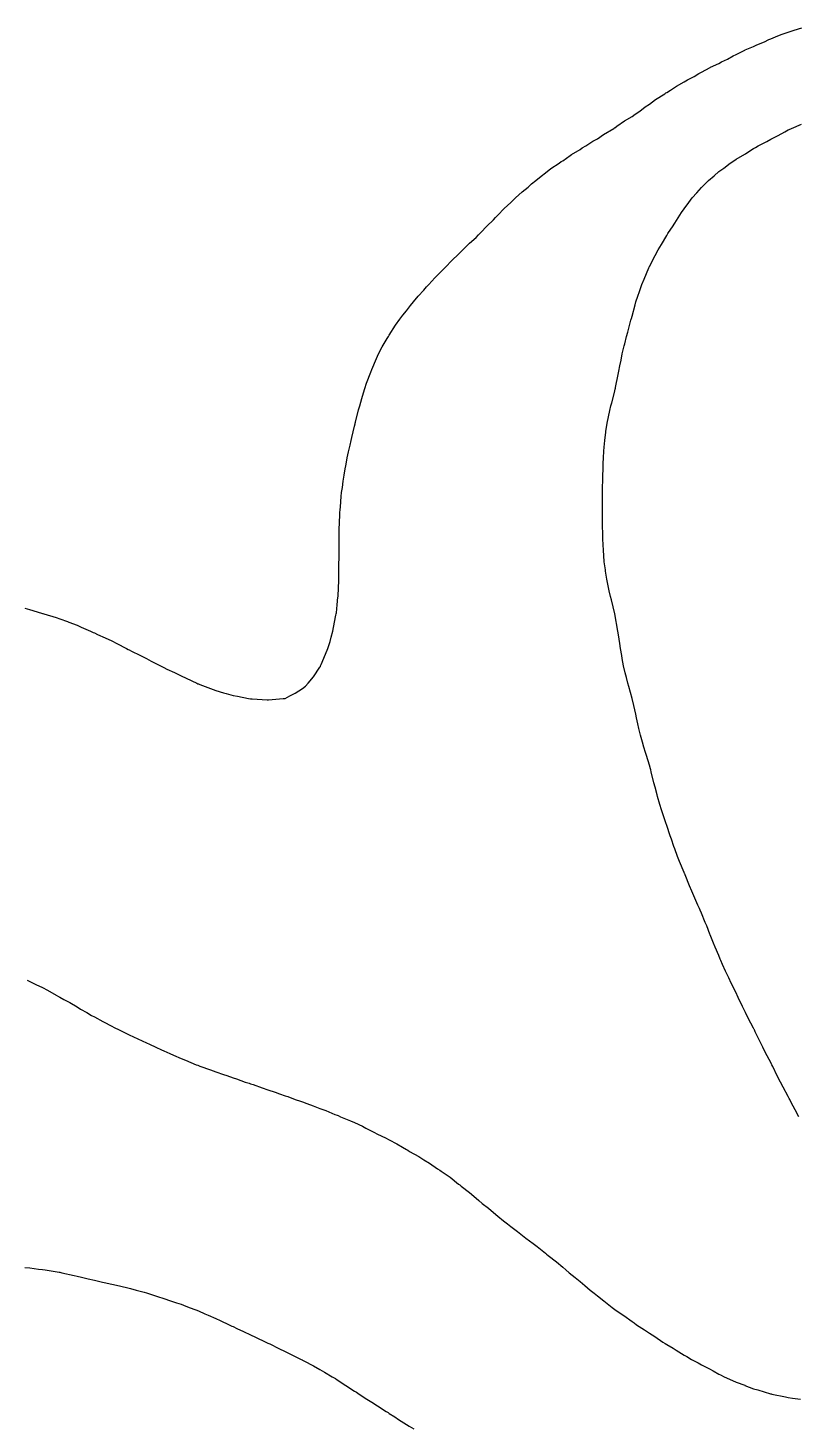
# Model space of a CAD drawing. Extents: x -717078 to -715000, y -984629 to -984000.
# Drawn here: x -715969.3 to -715925.1, y -984275.5 to -984194.7 of the extents above; entities that cross this region are included whole.
import ezdxf

# ---------------------------------------------------------------- set-up
doc = ezdxf.new("R2010")
doc.units = 0
doc.layers.add('buffer_B2_0_1_clip', color=7, linetype='Continuous')

msp = doc.modelspace()

# ---------------------------------------------------------------- linework, layer by layer
at = {"layer": 'buffer_B2_0_1_clip'}
for points in [[(-715969.5, -984228.18), (-715969.245, -984228.245), (-715968.54, -984228.46), (-715968.5, -984228.471), (-715968.477, -984228.477), (-715968.407, -984228.5), (-715967.709, -984228.709), (-715967.5, -984228.781), (-715967.056, -984228.944), (-715966.973, -984228.973), (-715966.5, -984229.157), (-715966.259, -984229.259), (-715965.731, -984229.5), (-715965.568, -984229.568), (-715965.5, -984229.598), (-715965.317, -984229.683), (-715964.881, -984229.881), (-715964.5, -984230.065), (-715964.208, -984230.208), (-715963.647, -984230.5), (-715963.547, -984230.547), (-715963.5, -984230.571), (-715963.357, -984230.643), (-715962.88, -984230.88), (-715962.5, -984231.078), (-715962.22, -984231.22), (-715961.697, -984231.5), (-715961.564, -984231.564), (-715961.5, -984231.596), (-715961.314, -984231.686), (-715960.889, -984231.889), (-715960.5, -984232.08), (-715960.211, -984232.211), (-715959.603, -984232.5), (-715959.531, -984232.531), (-715959.5, -984232.545), (-715959.428, -984232.572), (-715958.804, -984232.804), (-715958.5, -984232.92), (-715958.049, -984233.049), (-715957.906, -984233.094), (-715957.5, -984233.214), (-715957.253, -984233.253), (-715956.62, -984233.38), (-715956.5, -984233.4), (-715956.402, -984233.402), (-715955.535, -984233.465), (-715955.5, -984233.466), (-715955.46, -984233.46), (-715954.609, -984233.391), (-715954.5, -984233.372), (-715954.229, -984233.229), (-715953.92, -984233.08), (-715953.5, -984232.814), (-715953.335, -984232.665), (-715953.184, -984232.5), (-715952.877, -984232.123), (-715952.5, -984231.579), (-715952.472, -984231.528), (-715952.458, -984231.5), (-715952.429, -984231.429), (-715952.167, -984230.833), (-715952.04, -984230.5), (-715951.913, -984230.087), (-715951.85, -984229.85), (-715951.749, -984229.5), (-715951.706, -984229.294), (-715951.572, -984228.572), (-715951.557, -984228.5), (-715951.551, -984228.449), (-715951.5, -984227.98), (-715951.457, -984227.543), (-715951.453, -984227.5), (-715951.451, -984227.451), (-715951.415, -984226.585), (-715951.412, -984226.5), (-715951.41, -984226.41), (-715951.401, -984225.599), (-715951.399, -984225.5), (-715951.398, -984225.398), (-715951.394, -984224.606), (-715951.392, -984224.5), (-715951.391, -984224.391), (-715951.382, -984223.618), (-715951.38, -984223.5), (-715951.374, -984223.374), (-715951.343, -984222.657), (-715951.336, -984222.5), (-715951.319, -984222.319), (-715951.268, -984221.732), (-715951.247, -984221.5), (-715951.206, -984221.206), (-715951.155, -984220.845), (-715951.107, -984220.5), (-715951.018, -984220.018), (-715951.012, -984219.988), (-715950.923, -984219.5), (-715950.848, -984219.152), (-715950.763, -984218.763), (-715950.706, -984218.5), (-715950.665, -984218.335), (-715950.5, -984217.677), (-715950.468, -984217.532), (-715950.461, -984217.5), (-715950.447, -984217.447), (-715950.266, -984216.734), (-715950.205, -984216.5), (-715950.084, -984216.084), (-715950.047, -984215.953), (-715949.91, -984215.5), (-715949.805, -984215.195), (-715949.569, -984214.569), (-715949.544, -984214.5), (-715949.531, -984214.469), (-715949.5, -984214.402), (-715949.235, -984213.765), (-715949.113, -984213.5), (-715948.902, -984213.098), (-715948.624, -984212.624), (-715948.554, -984212.5), (-715948.533, -984212.467), (-715948.5, -984212.422), (-715948.142, -984211.858), (-715947.892, -984211.5), (-715947.722, -984211.278), (-715947.5, -984211.015), (-715947.281, -984210.719), (-715947.105, -984210.5), (-715946.826, -984210.174), (-715946.5, -984209.826), (-715946.353, -984209.647), (-715946.221, -984209.5), (-715945.874, -984209.126), (-715945.5, -984208.757), (-715945.379, -984208.621), (-715945.262, -984208.5), (-715944.886, -984208.114), (-715944.5, -984207.754), (-715944.379, -984207.621), (-715944.256, -984207.5), (-715943.877, -984207.123), (-715943.5, -984206.791), (-715943.361, -984206.639), (-715943.223, -984206.5), (-715942.869, -984206.131), (-715942.5, -984205.777), (-715942.369, -984205.631), (-715942.239, -984205.5), (-715941.882, -984205.118), (-715941.5, -984204.779), (-715941.364, -984204.636), (-715941.215, -984204.5), (-715940.841, -984204.159), (-715940.5, -984203.886), (-715940.3, -984203.7), (-715940.054, -984203.5), (-715939.753, -984203.247), (-715939.5, -984203.066), (-715939.186, -984202.814), (-715938.71, -984202.5), (-715938.586, -984202.414), (-715938.5, -984202.367), (-715938.063, -984202.063), (-715937.99, -984202.01), (-715937.5, -984201.712), (-715937.377, -984201.623), (-715937.175, -984201.5), (-715936.767, -984201.233), (-715936.5, -984201.095), (-715936.15, -984200.85), (-715935.563, -984200.5), (-715935.526, -984200.474), (-715935.5, -984200.46), (-715935.372, -984200.372), (-715934.938, -984200.062), (-715934.5, -984199.806), (-715934.325, -984199.675), (-715934.061, -984199.5), (-715933.747, -984199.253), (-715933.5, -984199.096), (-715933.158, -984198.842), (-715932.611, -984198.5), (-715932.548, -984198.452), (-715932.5, -984198.424), (-715932.292, -984198.292), (-715931.941, -984198.059), (-715931.5, -984197.821), (-715931.3, -984197.7), (-715930.917, -984197.5), (-715930.661, -984197.339), (-715930.5, -984197.257), (-715930.009, -984196.991), (-715929.976, -984196.976), (-715929.5, -984196.749), (-715929.338, -984196.662), (-715928.997, -984196.5), (-715928.682, -984196.318), (-715928.5, -984196.231), (-715928.009, -984195.991), (-715927.979, -984195.979), (-715927.5, -984195.769), (-715927.315, -984195.685), (-715926.864, -984195.5), (-715926.62, -984195.38), (-715926.5, -984195.33), (-715926.225, -984195.225), (-715925.906, -984195.094), (-715925.5, -984194.955), (-715925.16, -984194.84), (-715924.711, -984194.711)], [(-715924.895, -984257.5), (-715925.11, -984257.11), (-715925.326, -984256.674), (-715925.415, -984256.5), (-715925.445, -984256.445), (-715925.5, -984256.333), (-715925.797, -984255.797), (-715925.942, -984255.5), (-715926.136, -984255.136), (-715926.387, -984254.613), (-715926.443, -984254.5), (-715926.463, -984254.463), (-715926.5, -984254.384), (-715926.81, -984253.81), (-715926.959, -984253.5), (-715927.144, -984253.144), (-715927.399, -984252.601), (-715927.448, -984252.5), (-715927.466, -984252.466), (-715927.5, -984252.391), (-715927.809, -984251.809), (-715927.957, -984251.5), (-715928.141, -984251.141), (-715928.381, -984250.619), (-715928.438, -984250.5), (-715928.458, -984250.458), (-715928.5, -984250.365), (-715928.794, -984249.794), (-715928.928, -984249.5), (-715929.114, -984249.114), (-715929.283, -984248.717), (-715929.38, -984248.5), (-715929.417, -984248.417), (-715929.5, -984248.209), (-715929.721, -984247.721), (-715929.808, -984247.5), (-715930.009, -984247.009), (-715930.019, -984246.981), (-715930.2, -984246.5), (-715930.291, -984246.291), (-715930.5, -984245.756), (-715930.58, -984245.58), (-715930.613, -984245.5), (-715930.703, -984245.297), (-715930.89, -984244.89), (-715931.053, -984244.5), (-715931.19, -984244.19), (-715931.443, -984243.557), (-715931.467, -984243.5), (-715931.476, -984243.476), (-715931.5, -984243.413), (-715931.775, -984242.775), (-715931.878, -984242.5), (-715932.047, -984242.047), (-715932.092, -984241.908), (-715932.233, -984241.5), (-715932.305, -984241.305), (-715932.5, -984240.711), (-715932.558, -984240.558), (-715932.578, -984240.5), (-715932.615, -984240.385), (-715932.812, -984239.812), (-715932.904, -984239.5), (-715933.034, -984239.034), (-715933.055, -984238.945), (-715933.17, -984238.5), (-715933.242, -984238.242), (-715933.396, -984237.604), (-715933.424, -984237.5), (-715933.441, -984237.441), (-715933.5, -984237.23), (-715933.675, -984236.675), (-715933.729, -984236.5), (-715933.819, -984236.181), (-715933.902, -984235.902), (-715934.011, -984235.5), (-715934.107, -984235.107), (-715934.165, -984234.835), (-715934.243, -984234.5), (-715934.293, -984234.293), (-715934.46, -984233.54), (-715934.469, -984233.5), (-715934.476, -984233.476), (-715934.5, -984233.379), (-715934.693, -984232.693), (-715934.749, -984232.5), (-715934.827, -984232.173), (-715934.896, -984231.896), (-715934.988, -984231.5), (-715935.068, -984231.068), (-715935.093, -984230.907), (-715935.165, -984230.5), (-715935.212, -984230.212), (-715935.283, -984229.717), (-715935.317, -984229.5), (-715935.497, -984228.5), (-715935.498, -984228.498), (-715935.5, -984228.489), (-715935.696, -984227.696), (-715935.75, -984227.5), (-715935.82, -984227.18), (-715935.883, -984226.883), (-715935.967, -984226.5), (-715936.032, -984226.032), (-715936.041, -984225.959), (-715936.103, -984225.5), (-715936.131, -984225.131), (-715936.148, -984224.852), (-715936.174, -984224.5), (-715936.184, -984224.184), (-715936.193, -984223.807), (-715936.203, -984223.5), (-715936.205, -984223.205), (-715936.208, -984222.792), (-715936.21, -984222.5), (-715936.209, -984222.209), (-715936.208, -984221.792), (-715936.206, -984221.5), (-715936.2, -984221.2), (-715936.196, -984220.804), (-715936.19, -984220.5), (-715936.177, -984220.177), (-715936.168, -984219.832), (-715936.154, -984219.5), (-715936.125, -984219.125), (-715936.11, -984218.89), (-715936.08, -984218.5), (-715936.012, -984218.012), (-715936.009, -984217.991), (-715935.94, -984217.5), (-715935.859, -984217.141), (-715935.78, -984216.78), (-715935.718, -984216.5), (-715935.669, -984216.331), (-715935.5, -984215.655), (-715935.469, -984215.531), (-715935.462, -984215.5), (-715935.453, -984215.453), (-715935.3, -984214.7), (-715935.26, -984214.5), (-715935.202, -984214.202), (-715935.137, -984213.863), (-715935.066, -984213.5), (-715934.956, -984213.044), (-715934.929, -984212.929), (-715934.826, -984212.5), (-715934.749, -984212.251), (-715934.565, -984211.565), (-715934.546, -984211.5), (-715934.536, -984211.464), (-715934.5, -984211.325), (-715934.324, -984210.676), (-715934.278, -984210.5), (-715934.168, -984210.168), (-715934.083, -984209.917), (-715933.947, -984209.5), (-715933.806, -984209.194), (-715933.534, -984208.534), (-715933.519, -984208.5), (-715933.512, -984208.488), (-715933.5, -984208.462), (-715933.167, -984207.833), (-715933.004, -984207.5), (-715932.803, -984207.197), (-715932.5, -984206.677), (-715932.433, -984206.567), (-715932.396, -984206.5), (-715932.179, -984206.179), (-715932.033, -984205.967), (-715931.749, -984205.5), (-715931.645, -984205.355), (-715931.5, -984205.134), (-715931.227, -984204.773), (-715931.035, -984204.5), (-715930.775, -984204.225), (-715930.5, -984203.905), (-715930.296, -984203.704), (-715930.103, -984203.5), (-715929.768, -984203.232), (-715929.5, -984202.996), (-715929.213, -984202.787), (-715928.849, -984202.5), (-715928.632, -984202.368), (-715928.5, -984202.28), (-715928.01, -984201.99), (-715927.953, -984201.953), (-715927.5, -984201.663), (-715927.396, -984201.604), (-715927.227, -984201.5), (-715926.741, -984201.259), (-715926.5, -984201.127), (-715926.084, -984200.916), (-715925.697, -984200.697), (-715925.5, -984200.589), (-715925.439, -984200.561), (-715925.319, -984200.5), (-715924.741, -984200.259)], [(-715969.381, -984249.619), (-715968.869, -984249.869), (-715968.5, -984250.056), (-715968.211, -984250.211), (-715967.695, -984250.5), (-715967.567, -984250.567), (-715967.5, -984250.602), (-715967.267, -984250.733), (-715966.923, -984250.923), (-715966.5, -984251.166), (-715966.291, -984251.291), (-715965.944, -984251.5), (-715965.657, -984251.657), (-715965.5, -984251.743), (-715965.007, -984252.007), (-715964.975, -984252.025), (-715964.5, -984252.282), (-715964.354, -984252.354), (-715964.072, -984252.5), (-715963.682, -984252.682), (-715963.5, -984252.771), (-715963.004, -984253.004), (-715962.988, -984253.012), (-715962.5, -984253.246), (-715962.326, -984253.326), (-715961.963, -984253.5), (-715961.639, -984253.639), (-715961.5, -984253.701), (-715961.144, -984253.856), (-715960.943, -984253.943), (-715960.5, -984254.137), (-715960.243, -984254.243), (-715959.634, -984254.5), (-715959.537, -984254.537), (-715959.5, -984254.551), (-715959.419, -984254.581), (-715958.805, -984254.805), (-715958.5, -984254.918), (-715958.062, -984255.062), (-715957.872, -984255.128), (-715957.5, -984255.254), (-715957.316, -984255.316), (-715956.802, -984255.5), (-715956.575, -984255.575), (-715956.5, -984255.6), (-715956.347, -984255.653), (-715955.829, -984255.829), (-715955.5, -984255.945), (-715955.082, -984256.082), (-715954.824, -984256.176), (-715954.5, -984256.288), (-715954.342, -984256.342), (-715953.927, -984256.5), (-715953.61, -984256.61), (-715953.5, -984256.652), (-715953.258, -984256.742), (-715952.878, -984256.878), (-715952.5, -984257.025), (-715952.151, -984257.151), (-715951.634, -984257.366), (-715951.5, -984257.419), (-715951.441, -984257.441), (-715951.31, -984257.5), (-715950.733, -984257.733), (-715950.5, -984257.841), (-715950.049, -984258.049), (-715949.843, -984258.157), (-715949.5, -984258.33), (-715949.384, -984258.384), (-715949.173, -984258.5), (-715948.72, -984258.72), (-715948.5, -984258.842), (-715948.067, -984259.067), (-715947.736, -984259.264), (-715947.5, -984259.399), (-715947.434, -984259.434), (-715947.325, -984259.5), (-715946.793, -984259.793), (-715946.5, -984259.981), (-715946.175, -984260.175), (-715945.712, -984260.5), (-715945.582, -984260.582), (-715945.5, -984260.642), (-715945.041, -984260.959), (-715944.992, -984260.992), (-715944.5, -984261.383), (-715944.433, -984261.433), (-715944.357, -984261.5), (-715943.87, -984261.87), (-715943.5, -984262.193), (-715943.33, -984262.33), (-715943.143, -984262.5), (-715942.782, -984262.782), (-715942.5, -984263.026), (-715942.235, -984263.235), (-715941.924, -984263.5), (-715941.681, -984263.681), (-715941.5, -984263.83), (-715941.113, -984264.113), (-715940.631, -984264.5), (-715940.555, -984264.555), (-715940.5, -984264.599), (-715940.122, -984264.878), (-715939.981, -984264.981), (-715939.5, -984265.372), (-715939.428, -984265.428), (-715939.346, -984265.5), (-715938.868, -984265.868), (-715938.5, -984266.183), (-715938.326, -984266.326), (-715938.131, -984266.5), (-715937.776, -984266.776), (-715937.5, -984267.012), (-715937.231, -984267.231), (-715936.926, -984267.5), (-715936.683, -984267.683), (-715936.5, -984267.833), (-715936.122, -984268.122), (-715935.658, -984268.5), (-715935.565, -984268.565), (-715935.5, -984268.614), (-715935.136, -984268.864), (-715934.974, -984268.974), (-715934.5, -984269.321), (-715934.391, -984269.391), (-715934.242, -984269.5), (-715933.787, -984269.787), (-715933.5, -984269.985), (-715933.186, -984270.186), (-715932.736, -984270.5), (-715932.589, -984270.589), (-715932.5, -984270.647), (-715932.143, -984270.857), (-715931.961, -984270.961), (-715931.5, -984271.251), (-715931.338, -984271.338), (-715931.074, -984271.5), (-715930.7, -984271.7), (-715930.5, -984271.816), (-715930.047, -984272.047), (-715929.833, -984272.167), (-715929.5, -984272.348), (-715929.396, -984272.396), (-715929.188, -984272.5), (-715928.708, -984272.708), (-715928.5, -984272.805), (-715928.012, -984272.988), (-715927.995, -984272.995), (-715927.5, -984273.188), (-715927.254, -984273.254), (-715926.516, -984273.484), (-715926.5, -984273.489), (-715926.49, -984273.49), (-715926.449, -984273.5), (-715925.66, -984273.66), (-715925.5, -984273.698), (-715925.264, -984273.736), (-715924.799, -984273.799)], [(-715969.5, -984266.19), (-715969.22, -984266.22), (-715968.714, -984266.286), (-715968.5, -984266.31), (-715968.334, -984266.334), (-715967.533, -984266.467), (-715967.5, -984266.472), (-715967.375, -984266.5), (-715966.657, -984266.657), (-715966.5, -984266.691), (-715966.247, -984266.753), (-715965.852, -984266.852), (-715965.5, -984266.936), (-715965.037, -984267.037), (-715964.942, -984267.058), (-715964.5, -984267.156), (-715964.218, -984267.218), (-715963.646, -984267.354), (-715963.5, -984267.387), (-715963.411, -984267.411), (-715963.092, -984267.5), (-715962.628, -984267.628), (-715962.5, -984267.665), (-715962.256, -984267.744), (-715961.87, -984267.87), (-715961.5, -984267.989), (-715961.115, -984268.115), (-715960.768, -984268.232), (-715960.5, -984268.321), (-715960.369, -984268.369), (-715960.029, -984268.5), (-715959.647, -984268.647), (-715959.5, -984268.704), (-715959.134, -984268.866), (-715958.948, -984268.948), (-715958.5, -984269.146), (-715958.258, -984269.258), (-715957.738, -984269.5), (-715957.575, -984269.575), (-715957.5, -984269.609), (-715957.292, -984269.708), (-715956.897, -984269.897), (-715956.5, -984270.084), (-715956.218, -984270.218), (-715955.619, -984270.5), (-715955.538, -984270.538), (-715955.5, -984270.556), (-715955.391, -984270.609), (-715954.865, -984270.865), (-715954.5, -984271.042), (-715954.193, -984271.193), (-715953.577, -984271.5), (-715953.525, -984271.525), (-715953.5, -984271.538), (-715953.416, -984271.584), (-715952.877, -984271.877), (-715952.5, -984272.084), (-715952.237, -984272.237), (-715951.795, -984272.5), (-715951.609, -984272.609), (-715951.5, -984272.674), (-715951.001, -984273.001), (-715950.997, -984273.003), (-715950.5, -984273.322), (-715950.394, -984273.394), (-715950.229, -984273.5), (-715949.786, -984273.786), (-715949.5, -984273.968), (-715949.175, -984274.175), (-715948.673, -984274.5), (-715948.567, -984274.567), (-715948.5, -984274.61), (-715948.188, -984274.812), (-715947.961, -984274.961), (-715947.5, -984275.251), (-715947.347, -984275.347), (-715947.088, -984275.5)]]:
    msp.add_lwpolyline(points, dxfattribs=at)

doc.saveas('drawing.dxf')
